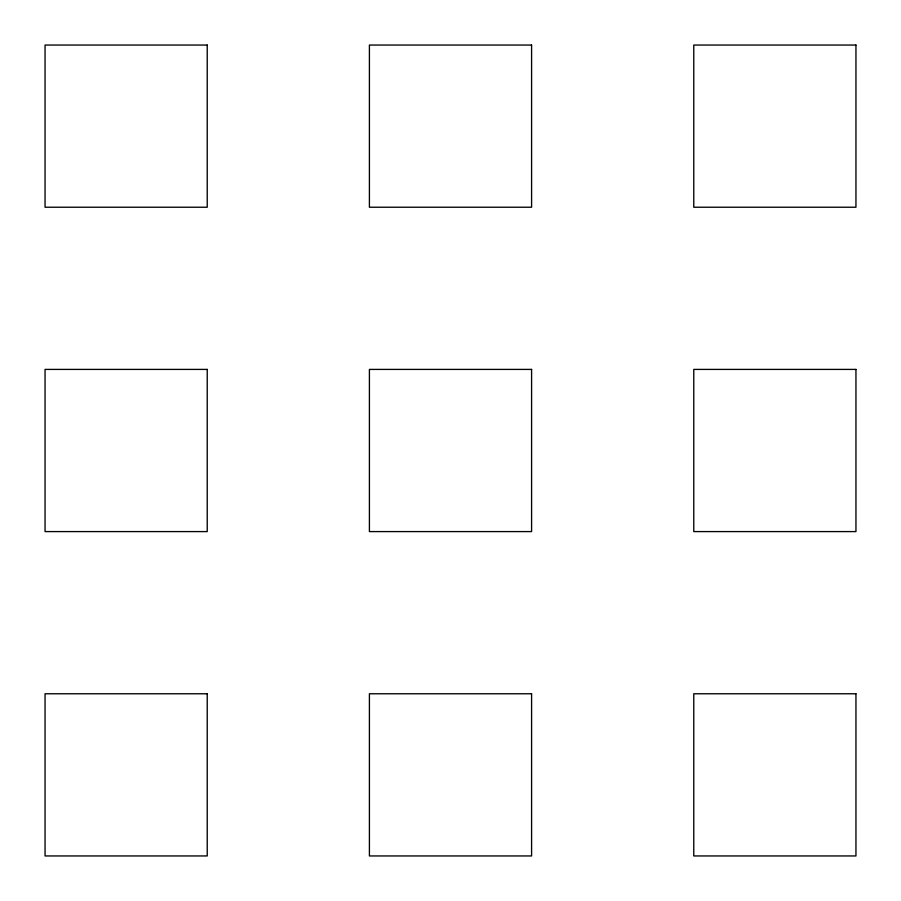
<?xml version="1.0" encoding="UTF-8"?>
<svg xmlns="http://www.w3.org/2000/svg" width="901" height="901" viewBox="0 0 901 901"><rect width="100%" height="100%" fill="white"/><g stroke="black" fill="none" stroke-linecap="round" stroke-linejoin="round"><path stroke-width="1.35" d="M207.23 45.05L45.05 45.05L45.05 207.23L207.23 207.23L207.23 45.05M531.59 45.05L369.41 45.05L369.41 207.23L531.59 207.23L531.59 45.05M855.95 45.05L693.77 45.05L693.77 207.23L855.95 207.23L855.95 45.05M207.23 369.41L45.05 369.41L45.05 531.59L207.23 531.59L207.23 369.41M531.59 369.41L369.41 369.41L369.41 531.59L531.59 531.59L531.59 369.41M855.95 369.41L693.77 369.41L693.77 531.59L855.95 531.59L855.95 369.41M207.23 693.77L45.05 693.77L45.05 855.95L207.23 855.95L207.23 693.77M531.59 693.77L369.41 693.77L369.41 855.95L531.59 855.95L531.59 693.77M855.95 693.77L693.77 693.77L693.77 855.95L855.95 855.95L855.95 693.77"/></g></svg>
